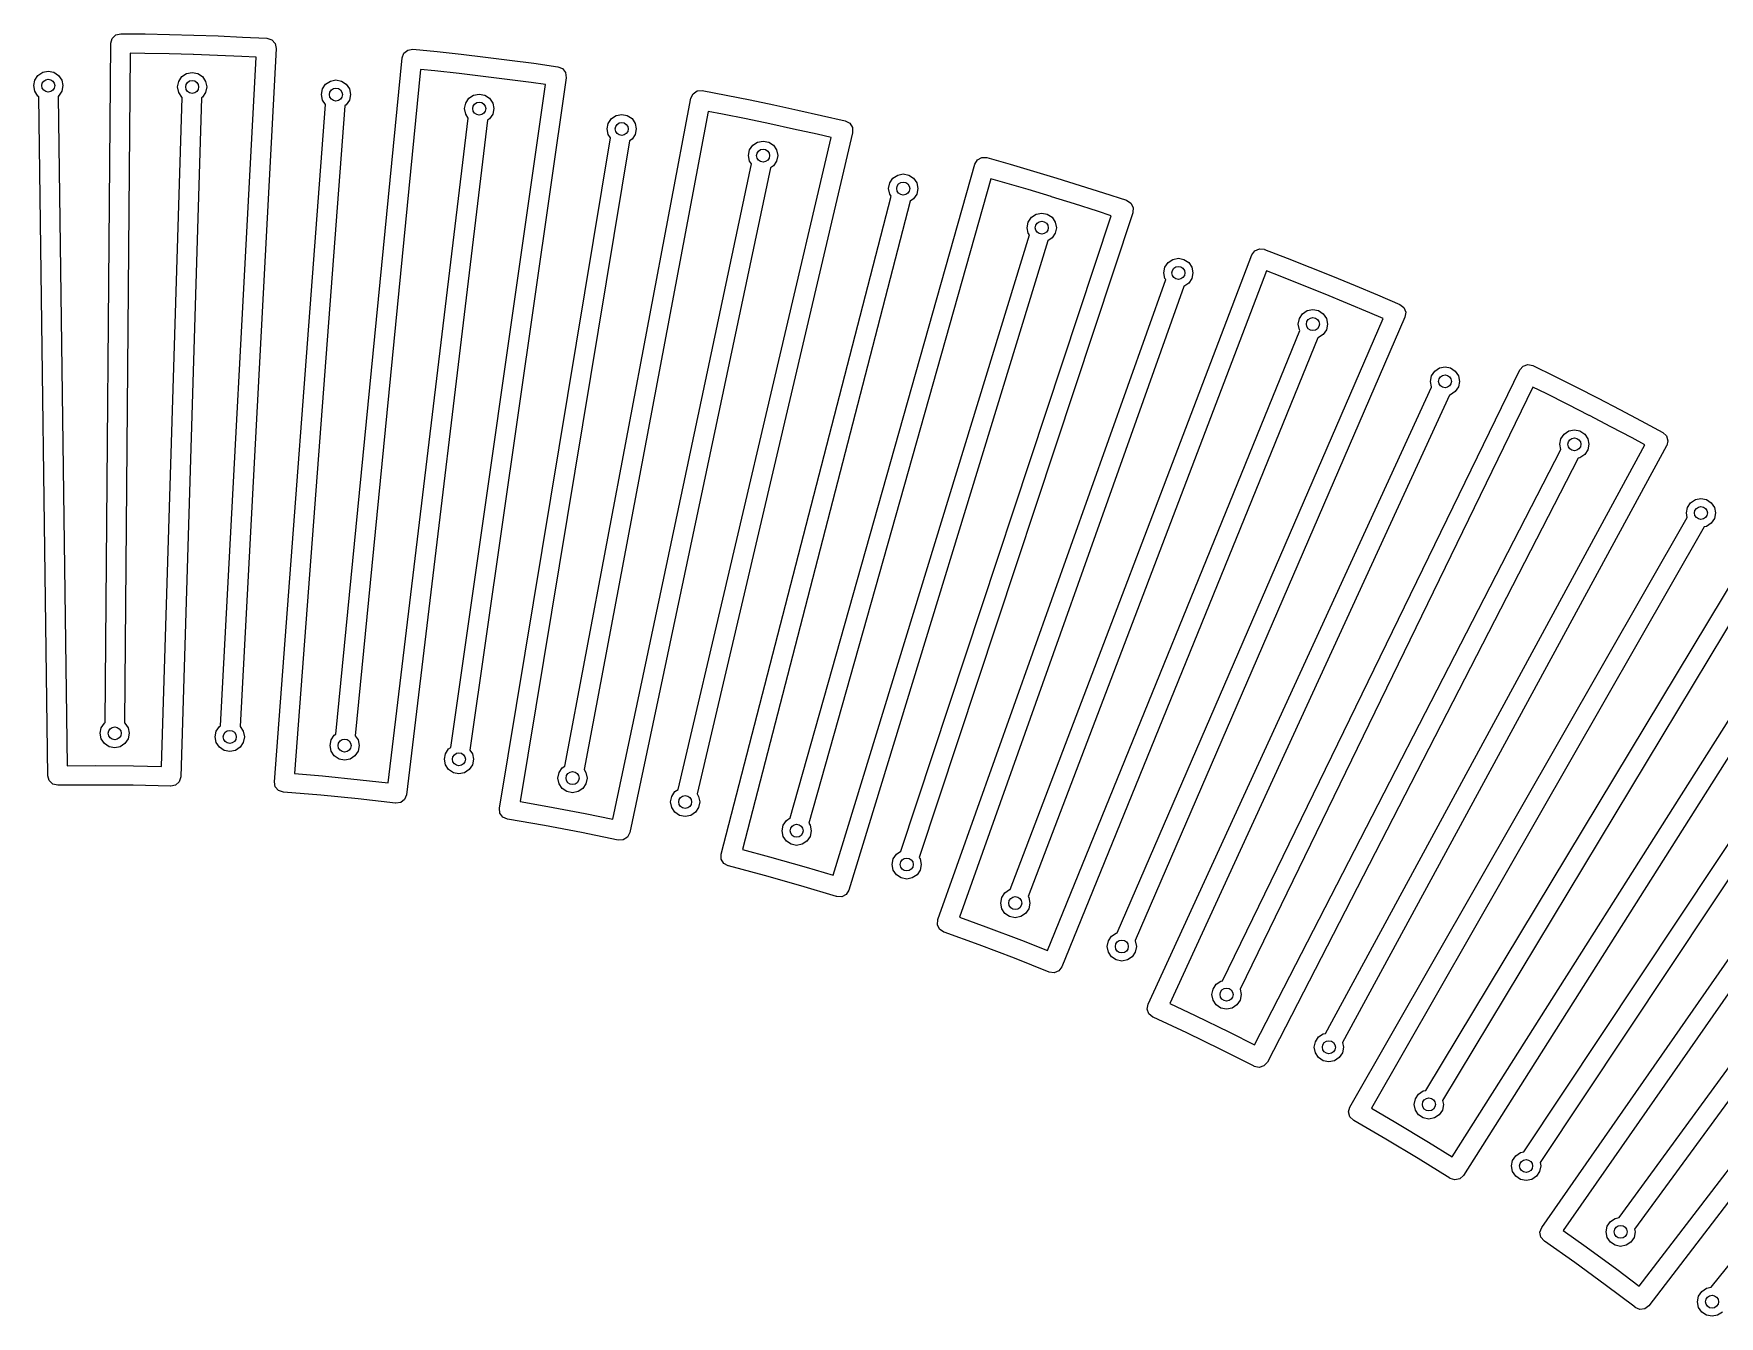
# Model space of a CAD drawing. Extents: x 97 to 314, y -170 to 213.
# Drawn here: x 162.25 to 188.27, y 193.34 to 213.14 of the extents above; entities that cross this region are included whole.
import ezdxf

# ---------------------------------------------------------------- set-up
doc = ezdxf.new("R2010")
doc.units = 0
doc.layers.add('BLACK', color=7, linetype='CONTINUOUS')

msp = doc.modelspace()

# ---------------------------------------------------------------- linework, layer by layer
at = {"layer": 'BLACK', "linetype": 'CONTINUOUS'}
for p, q in [((163.463, 213.069), (163.518, 213.124)), ((163.518, 213.124), (163.593, 213.143)), ((163.593, 213.143), (163.593, 213.143)), ((163.593, 213.143), (163.594, 213.143)), ((163.594, 213.143), (163.97, 213.139)), ((163.97, 213.139), (164.346, 213.131)), ((164.346, 213.131), (164.722, 213.121)), ((164.722, 213.121), (165.098, 213.108)), ((164.722, 213.121), (164.722, 213.121)), ((164.722, 213.121), (164.722, 213.121)), ((164.722, 213.121), (164.722, 213.121)), ((165.098, 213.108), (165.474, 213.092)), ((165.474, 213.092), (165.849, 213.074)), ((163.351, 202.51), (163.442, 212.995)), ((163.442, 212.995), (163.463, 213.069)), ((163.741, 212.842), (163.651, 202.508)), ((163.965, 212.839), (163.741, 212.842)), ((164.339, 212.832), (163.965, 212.839)), ((164.711, 212.821), (164.339, 212.832)), ((164.713, 212.821), (164.711, 212.821)), ((164.714, 212.821), (164.713, 212.821)), ((164.713, 212.821), (164.713, 212.821)), ((165.087, 212.809), (164.714, 212.821)), ((165.991, 212.913), (165.435, 202.448)), ((165.849, 213.074), (165.849, 213.074)), ((165.849, 213.074), (165.849, 213.074)), ((165.849, 213.074), (165.85, 213.074)), ((165.85, 213.074), (165.85, 213.074)), ((165.85, 213.074), (165.923, 213.05)), ((165.923, 213.05), (165.975, 212.992)), ((165.975, 212.992), (165.991, 212.916)), ((165.991, 212.916), (165.991, 212.913)), ((167.936, 212.769), (167.964, 212.842)), ((167.964, 212.842), (168.023, 212.891)), ((168.023, 212.891), (168.1, 212.904)), ((168.1, 212.904), (168.1, 212.904)), ((168.1, 212.904), (168.1, 212.904)), ((168.1, 212.904), (168.1, 212.904)), ((168.1, 212.904), (168.475, 212.866)), ((168.475, 212.866), (168.849, 212.825)), ((168.849, 212.825), (169.222, 212.781)), ((162.389, 212.548), (162.475, 212.566)), ((162.475, 212.566), (162.561, 212.548)), ((165.46, 212.793), (165.087, 212.809)), ((165.135, 202.46), (165.683, 212.782)), ((165.683, 212.782), (165.46, 212.793)), ((166.915, 202.331), (167.936, 212.769)), ((168.22, 212.59), (167.214, 202.305)), ((168.443, 212.568), (168.22, 212.59)), ((168.815, 212.527), (168.443, 212.568)), ((169.222, 212.781), (169.596, 212.735)), ((169.222, 212.781), (169.222, 212.781)), ((169.222, 212.781), (169.222, 212.781)), ((169.222, 212.781), (169.222, 212.781)), ((169.596, 212.735), (169.969, 212.686)), ((169.969, 212.686), (170.341, 212.634)), ((170.341, 212.634), (170.341, 212.634)), ((170.341, 212.634), (170.341, 212.634)), ((170.341, 212.634), (170.341, 212.634)), ((170.341, 212.634), (170.413, 212.604)), ((170.413, 212.604), (170.459, 212.542)), ((162.25, 212.341), (162.267, 212.427)), ((162.267, 212.254), (162.25, 212.341)), ((162.267, 212.427), (162.316, 212.5)), ((162.316, 212.5), (162.389, 212.548)), ((162.561, 212.548), (162.634, 212.5)), ((162.634, 212.5), (162.683, 212.427)), ((162.683, 212.427), (162.7, 212.341)), ((162.7, 212.341), (162.683, 212.254)), ((164.471, 212.321), (164.488, 212.407)), ((164.488, 212.235), (164.471, 212.321)), ((164.488, 212.407), (164.537, 212.48)), ((164.537, 212.48), (164.61, 212.529)), ((164.61, 212.529), (164.696, 212.546)), ((164.696, 212.546), (164.782, 212.529)), ((164.782, 212.529), (164.855, 212.48)), ((164.855, 212.48), (164.904, 212.407)), ((164.904, 212.407), (164.921, 212.321)), ((164.921, 212.321), (164.904, 212.235)), ((166.707, 212.29), (166.756, 212.363)), ((166.756, 212.363), (166.829, 212.411)), ((166.829, 212.411), (166.915, 212.429)), ((166.915, 212.429), (167.001, 212.411)), ((167.001, 212.411), (167.074, 212.363)), ((167.074, 212.363), (167.123, 212.29)), ((168.687, 202.124), (170.15, 212.358)), ((169.185, 212.484), (168.815, 212.527)), ((170.467, 212.462), (168.984, 202.083)), ((169.186, 212.484), (169.185, 212.484)), ((169.188, 212.484), (169.186, 212.484)), ((169.186, 212.484), (169.186, 212.484)), ((169.558, 212.438), (169.188, 212.484)), ((169.928, 212.389), (169.558, 212.438)), ((170.15, 212.358), (169.928, 212.389)), ((170.459, 212.542), (170.469, 212.464)), ((170.469, 212.464), (170.467, 212.462)), ((162.316, 212.181), (162.267, 212.254)), ((162.328, 212.174), (162.316, 212.181)), ((162.47, 201.689), (162.328, 212.174)), ((162.634, 212.181), (162.628, 212.177)), ((162.628, 212.177), (162.768, 201.842)), ((162.683, 212.254), (162.634, 212.181)), ((164.223, 201.83), (164.542, 212.159)), ((164.537, 212.162), (164.488, 212.235)), ((164.842, 212.153), (164.519, 201.672)), ((164.542, 212.159), (164.537, 212.162)), ((164.855, 212.162), (164.842, 212.153)), ((164.904, 212.235), (164.855, 212.162)), ((165.965, 201.595), (166.753, 212.049)), ((166.69, 212.204), (166.707, 212.29)), ((166.707, 212.117), (166.69, 212.204)), ((166.753, 212.049), (166.707, 212.117)), ((167.074, 212.044), (167.053, 212.03)), ((167.123, 212.117), (167.074, 212.044)), ((167.123, 212.29), (167.14, 212.204)), ((167.14, 212.204), (167.123, 212.117)), ((168.901, 211.987), (168.918, 212.073)), ((168.918, 212.073), (168.967, 212.146)), ((168.967, 212.146), (169.04, 212.195)), ((169.04, 212.195), (169.126, 212.212)), ((169.126, 212.212), (169.212, 212.195)), ((169.212, 212.195), (169.285, 212.146)), ((169.285, 212.146), (169.334, 212.073)), ((169.334, 212.073), (169.351, 211.987)), ((170.449, 201.839), (172.393, 212.146)), ((172.393, 212.146), (172.426, 212.216)), ((172.426, 212.216), (172.49, 212.26)), ((172.49, 212.26), (172.568, 212.265)), ((172.568, 212.265), (172.568, 212.265)), ((172.568, 212.265), (172.568, 212.265)), ((172.568, 212.265), (172.568, 212.265)), ((172.568, 212.265), (172.937, 212.194)), ((172.937, 212.194), (173.306, 212.12)), ((173.306, 212.12), (173.675, 212.044)), ((173.675, 212.044), (173.675, 212.044)), ((173.675, 212.044), (173.675, 212.044)), ((173.675, 212.044), (174.043, 211.965)), ((167.053, 212.03), (166.275, 201.721)), ((167.723, 201.579), (168.958, 211.841)), ((169.256, 211.809), (168.004, 201.396)), ((168.918, 211.901), (168.901, 211.987)), ((168.958, 211.841), (168.918, 211.901)), ((169.285, 211.828), (169.256, 211.809)), ((169.334, 211.901), (169.285, 211.828)), ((169.351, 211.987), (169.334, 211.901)), ((172.66, 211.943), (170.744, 201.784)), ((171.118, 211.759), (171.166, 211.832)), ((171.166, 211.832), (171.239, 211.881)), ((171.239, 211.881), (171.326, 211.898)), ((171.326, 211.898), (171.412, 211.881)), ((171.412, 211.881), (171.485, 211.832)), ((171.485, 211.832), (171.533, 211.759)), ((172.88, 211.9), (172.66, 211.943)), ((173.247, 211.827), (172.88, 211.9)), ((173.611, 211.751), (173.247, 211.827)), ((174.043, 211.965), (174.41, 211.883)), ((174.41, 211.883), (174.776, 211.798)), ((174.776, 211.798), (174.776, 211.798)), ((174.776, 211.798), (174.776, 211.798)), ((174.776, 211.798), (174.776, 211.798)), ((174.776, 211.798), (174.776, 211.798)), ((174.776, 211.798), (174.845, 211.761)), ((169.437, 201.191), (171.151, 211.537)), ((171.101, 211.673), (171.118, 211.759)), ((171.118, 211.587), (171.101, 211.673)), ((171.151, 211.537), (171.118, 211.587)), ((171.533, 211.587), (171.485, 211.514)), ((171.533, 211.759), (171.551, 211.673)), ((171.551, 211.673), (171.533, 211.587)), ((172.196, 201.477), (174.561, 211.54)), ((174.887, 211.615), (172.488, 201.408)), ((173.613, 211.75), (173.611, 211.751)), ((173.614, 211.75), (173.613, 211.75)), ((173.978, 211.672), (173.614, 211.75)), ((174.343, 211.59), (173.978, 211.672)), ((174.561, 211.54), (174.343, 211.59)), ((174.845, 211.761), (174.886, 211.695)), ((174.886, 211.695), (174.888, 211.618)), ((174.888, 211.618), (174.887, 211.615)), ((171.447, 211.489), (169.757, 201.289)), ((171.485, 211.514), (171.447, 211.489)), ((173.283, 211.261), (173.3, 211.348)), ((173.3, 211.175), (173.283, 211.261)), ((173.3, 211.348), (173.349, 211.421)), ((173.349, 211.421), (173.422, 211.469)), ((173.422, 211.469), (173.508, 211.486)), ((173.508, 211.486), (173.594, 211.469)), ((173.594, 211.469), (173.667, 211.421)), ((173.667, 211.421), (173.716, 211.348)), ((173.716, 211.348), (173.733, 211.261)), ((173.733, 211.261), (173.716, 211.175)), ((171.188, 201.019), (173.329, 211.133)), ((173.622, 211.072), (171.45, 200.811)), ((173.329, 211.133), (173.3, 211.175)), ((173.667, 211.102), (173.622, 211.072)), ((173.716, 211.175), (173.667, 211.102)), ((173.926, 201.038), (176.776, 211.129)), ((176.776, 211.129), (176.816, 211.196)), ((176.816, 211.196), (176.884, 211.234)), ((176.884, 211.234), (176.961, 211.233)), ((176.961, 211.233), (176.961, 211.233)), ((176.961, 211.233), (176.961, 211.233)), ((176.961, 211.233), (177.323, 211.129)), ((177.323, 211.129), (177.684, 211.023)), ((177.684, 211.023), (178.044, 210.914)), ((177.024, 210.903), (174.214, 200.955)), ((175.446, 210.753), (175.463, 210.839)), ((175.463, 210.667), (175.446, 210.753)), ((175.463, 210.839), (175.512, 210.912)), ((175.512, 210.912), (175.585, 210.961)), ((175.585, 210.961), (175.671, 210.978)), ((175.671, 210.978), (175.757, 210.961)), ((175.757, 210.961), (175.83, 210.912)), ((175.83, 210.912), (175.879, 210.839)), ((175.879, 210.839), (175.896, 210.753)), ((175.896, 210.753), (175.879, 210.667)), ((177.24, 210.841), (177.024, 210.903)), ((177.598, 210.736), (177.24, 210.841)), ((177.955, 210.628), (177.598, 210.736)), ((178.044, 210.914), (178.403, 210.802)), ((178.403, 210.802), (178.762, 210.688)), ((172.86, 200.48), (175.486, 210.634)), ((175.776, 210.557), (173.188, 200.549)), ((175.486, 210.634), (175.463, 210.667)), ((175.83, 210.594), (175.776, 210.557)), ((175.879, 210.667), (175.83, 210.594)), ((177.956, 210.627), (177.955, 210.628)), ((177.958, 210.627), (177.956, 210.627)), ((178.313, 210.517), (177.958, 210.627)), ((178.67, 210.403), (178.313, 210.517)), ((178.762, 210.688), (179.119, 210.571)), ((179.119, 210.571), (179.119, 210.571)), ((179.119, 210.571), (179.119, 210.571)), ((179.119, 210.571), (179.119, 210.571)), ((179.119, 210.571), (179.119, 210.571)), ((179.119, 210.571), (179.184, 210.529)), ((179.184, 210.529), (179.219, 210.459)), ((175.635, 200.524), (178.882, 210.334)), ((179.213, 210.379), (175.918, 200.426)), ((177.584, 210.149), (177.601, 210.236)), ((177.601, 210.236), (177.65, 210.309)), ((177.65, 210.309), (177.723, 210.357)), ((177.723, 210.357), (177.809, 210.374)), ((177.809, 210.374), (177.895, 210.357)), ((177.895, 210.357), (177.968, 210.309)), ((177.968, 210.309), (178.017, 210.236)), ((178.017, 210.236), (178.034, 210.149)), ((178.882, 210.334), (178.67, 210.403)), ((179.215, 210.382), (179.213, 210.379)), ((179.219, 210.459), (179.215, 210.382)), ((174.588, 200.153), (177.618, 210.037)), ((177.601, 210.063), (177.584, 210.149)), ((177.618, 210.037), (177.601, 210.063)), ((177.968, 209.99), (177.905, 209.948)), ((178.017, 210.063), (177.968, 209.99)), ((178.034, 210.149), (178.017, 210.063)), ((177.905, 209.948), (174.831, 199.923)), ((177.319, 199.932), (181.052, 209.728)), ((181.052, 209.728), (181.098, 209.791)), ((181.098, 209.791), (181.168, 209.822)), ((181.168, 209.822), (181.246, 209.815)), ((181.246, 209.815), (181.246, 209.814)), ((181.246, 209.814), (181.246, 209.814)), ((181.246, 209.814), (181.246, 209.814)), ((181.246, 209.814), (181.597, 209.679)), ((181.279, 209.481), (177.598, 199.823)), ((179.693, 209.451), (179.71, 209.537)), ((179.71, 209.365), (179.693, 209.451)), ((179.71, 209.537), (179.759, 209.61)), ((179.759, 209.61), (179.832, 209.659)), ((179.832, 209.659), (179.918, 209.676)), ((179.918, 209.676), (180.004, 209.659)), ((180.004, 209.659), (180.077, 209.61)), ((180.077, 209.61), (180.126, 209.537)), ((180.126, 209.537), (180.143, 209.451)), ((180.143, 209.451), (180.126, 209.365)), ((181.488, 209.4), (181.279, 209.481)), ((181.597, 209.679), (181.947, 209.541)), ((181.947, 209.541), (182.296, 209.401)), ((176.206, 199.468), (179.722, 209.347)), ((180.003, 209.243), (176.539, 199.508)), ((179.722, 209.347), (179.71, 209.365)), ((180.004, 209.243), (180.003, 209.243)), ((180.077, 209.292), (180.004, 209.243)), ((180.126, 209.365), (180.077, 209.292)), ((181.836, 209.263), (181.488, 209.4)), ((182.182, 209.124), (181.836, 209.263)), ((182.296, 209.401), (182.296, 209.401)), ((182.296, 209.401), (182.296, 209.401)), ((182.296, 209.401), (182.644, 209.258)), ((182.644, 209.258), (182.991, 209.112)), ((182.183, 209.123), (182.182, 209.124)), ((182.184, 209.123), (182.183, 209.123)), ((182.529, 208.981), (182.184, 209.123)), ((182.874, 208.836), (182.529, 208.981)), ((182.991, 209.112), (183.336, 208.964)), ((183.336, 208.964), (183.336, 208.964)), ((183.336, 208.964), (183.336, 208.964)), ((183.336, 208.964), (183.337, 208.964)), ((183.337, 208.964), (183.398, 208.916)), ((183.398, 208.916), (183.426, 208.844)), ((178.973, 199.264), (183.079, 208.748)), ((183.413, 208.765), (179.249, 199.146)), ((181.769, 208.66), (181.786, 208.746)), ((181.786, 208.574), (181.769, 208.66)), ((181.786, 208.746), (181.835, 208.819)), ((181.835, 208.819), (181.908, 208.868)), ((181.908, 208.868), (181.994, 208.885)), ((181.994, 208.885), (182.08, 208.868)), ((182.08, 208.868), (182.153, 208.819)), ((182.153, 208.819), (182.202, 208.746)), ((182.202, 208.746), (182.219, 208.66)), ((182.219, 208.66), (182.202, 208.574)), ((183.079, 208.748), (182.874, 208.836)), ((183.415, 208.767), (183.413, 208.765)), ((183.426, 208.844), (183.415, 208.767)), ((177.899, 198.989), (181.793, 208.563)), ((182.071, 208.451), (178.121, 198.738)), ((181.793, 208.563), (181.786, 208.574)), ((182.08, 208.452), (182.071, 208.451)), ((182.153, 208.501), (182.08, 208.452)), ((182.202, 208.574), (182.153, 208.501)), ((180.597, 198.523), (185.187, 207.952)), ((183.825, 207.864), (183.874, 207.936)), ((183.874, 207.936), (183.947, 207.985)), ((183.947, 207.985), (184.033, 208.002)), ((184.033, 208.002), (184.119, 207.985)), ((184.119, 207.985), (184.192, 207.936)), ((184.192, 207.936), (184.241, 207.864)), ((185.187, 207.952), (185.238, 208.011)), ((185.238, 208.011), (185.311, 208.036)), ((185.311, 208.036), (185.387, 208.022)), ((185.387, 208.022), (185.387, 208.021)), ((185.387, 208.021), (185.388, 208.021)), ((185.388, 208.021), (185.388, 208.021)), ((185.388, 208.021), (185.725, 207.856)), ((179.449, 198.163), (183.827, 207.688)), ((185.391, 207.686), (180.869, 198.396)), ((183.808, 207.777), (183.825, 207.864)), ((183.825, 207.691), (183.808, 207.777)), ((183.827, 207.688), (183.825, 207.691)), ((184.192, 207.618), (184.119, 207.57)), ((184.241, 207.691), (184.192, 207.618)), ((184.241, 207.864), (184.258, 207.777)), ((184.258, 207.777), (184.241, 207.691)), ((185.592, 207.587), (185.391, 207.686)), ((185.725, 207.856), (186.062, 207.687)), ((186.062, 207.687), (186.397, 207.516)), ((184.101, 207.566), (179.784, 198.173)), ((184.119, 207.57), (184.101, 207.566)), ((185.927, 207.42), (185.592, 207.587)), ((186.259, 207.25), (185.927, 207.42)), ((186.397, 207.516), (186.397, 207.516)), ((186.397, 207.516), (186.731, 207.343)), ((186.26, 207.25), (186.259, 207.25)), ((186.261, 207.249), (186.26, 207.25)), ((186.592, 207.077), (186.261, 207.249)), ((186.731, 207.343), (187.063, 207.167)), ((187.063, 207.167), (187.394, 206.989)), ((185.805, 206.805), (185.822, 206.891)), ((185.822, 206.891), (185.871, 206.964)), ((185.871, 206.964), (185.944, 207.013)), ((185.944, 207.013), (186.03, 207.03)), ((186.03, 207.03), (186.116, 207.013)), ((186.116, 207.013), (186.189, 206.964)), ((186.189, 206.964), (186.238, 206.891)), ((186.238, 206.891), (186.255, 206.805)), ((186.922, 206.903), (186.592, 207.077)), ((187.119, 206.797), (186.922, 206.903)), ((187.394, 206.989), (187.394, 206.989)), ((187.394, 206.989), (187.394, 206.989)), ((187.394, 206.989), (187.395, 206.989)), ((187.395, 206.989), (187.395, 206.989)), ((187.395, 206.989), (187.451, 206.935)), ((187.451, 206.935), (187.473, 206.861)), ((187.473, 206.861), (187.455, 206.785)), ((181.093, 197.536), (185.821, 206.725)), ((186.09, 206.592), (181.291, 197.266)), ((182.186, 197.712), (187.119, 206.797)), ((187.453, 206.783), (182.451, 197.571)), ((185.821, 206.725), (185.805, 206.805)), ((186.116, 206.597), (186.09, 206.592)), ((186.189, 206.646), (186.116, 206.597)), ((186.238, 206.719), (186.189, 206.646)), ((186.255, 206.805), (186.238, 206.719)), ((187.455, 206.785), (187.453, 206.783)), ((183.739, 196.831), (189.148, 205.817)), ((187.758, 205.745), (187.775, 205.831)), ((187.775, 205.831), (187.824, 205.904)), ((187.824, 205.904), (187.897, 205.953)), ((187.897, 205.953), (187.983, 205.97)), ((187.983, 205.97), (188.069, 205.953)), ((188.069, 205.953), (188.142, 205.904)), ((188.142, 205.904), (188.191, 205.831)), ((188.191, 205.831), (188.208, 205.745)), ((182.564, 196.575), (187.771, 205.677)), ((189.327, 205.534), (183.996, 196.677)), ((187.771, 205.677), (187.758, 205.745)), ((188.069, 205.537), (188.032, 205.53)), ((188.142, 205.586), (188.069, 205.537)), ((188.191, 205.659), (188.142, 205.586)), ((188.208, 205.745), (188.191, 205.659)), ((188.032, 205.53), (182.898, 196.556)), ((184.145, 195.805), (189.672, 204.541)), ((185.25, 195.883), (190.97, 204.495)), ((189.927, 204.383), (184.319, 195.519)), ((191.301, 204.451), (185.5, 195.717)), ((185.526, 194.718), (191.521, 203.323)), ((186.719, 194.869), (192.903, 203.338)), ((191.767, 203.151), (185.857, 194.668)), ((193.057, 203.04), (186.96, 194.691)), ((163.275, 202.344), (163.292, 202.43)), ((163.292, 202.43), (163.341, 202.503)), ((163.341, 202.503), (163.351, 202.51)), ((163.651, 202.508), (163.659, 202.503)), ((163.659, 202.503), (163.708, 202.43)), ((163.708, 202.43), (163.725, 202.344)), ((165.068, 202.375), (165.117, 202.448)), ((165.117, 202.448), (165.135, 202.46)), ((165.435, 202.448), (165.435, 202.448)), ((165.435, 202.448), (165.484, 202.375)), ((163.292, 202.258), (163.275, 202.344)), ((163.341, 202.185), (163.292, 202.258)), ((163.414, 202.136), (163.341, 202.185)), ((163.659, 202.185), (163.586, 202.136)), ((163.708, 202.258), (163.659, 202.185)), ((163.725, 202.344), (163.708, 202.258)), ((165.051, 202.289), (165.068, 202.375)), ((165.068, 202.203), (165.051, 202.289)), ((165.117, 202.13), (165.068, 202.203)), ((165.484, 202.203), (165.435, 202.13)), ((165.484, 202.375), (165.501, 202.289)), ((165.501, 202.289), (165.484, 202.203)), ((166.824, 202.155), (166.841, 202.241)), ((166.841, 202.069), (166.824, 202.155)), ((166.841, 202.241), (166.89, 202.314)), ((166.89, 202.314), (166.915, 202.331)), ((167.214, 202.305), (167.257, 202.241)), ((167.257, 202.241), (167.274, 202.155)), ((167.274, 202.155), (167.257, 202.069)), ((163.5, 202.119), (163.414, 202.136)), ((163.586, 202.136), (163.5, 202.119)), ((165.19, 202.081), (165.117, 202.13)), ((165.276, 202.064), (165.19, 202.081)), ((165.362, 202.081), (165.276, 202.064)), ((165.435, 202.13), (165.362, 202.081)), ((166.89, 201.996), (166.841, 202.069)), ((166.963, 201.947), (166.89, 201.996)), ((167.049, 201.93), (166.963, 201.947)), ((167.135, 201.947), (167.049, 201.93)), ((167.208, 201.996), (167.135, 201.947)), ((167.257, 202.069), (167.208, 201.996)), ((168.588, 201.943), (168.605, 202.029)), ((168.605, 201.857), (168.588, 201.943)), ((168.605, 202.029), (168.654, 202.102)), ((168.654, 202.102), (168.687, 202.124)), ((168.984, 202.083), (169.021, 202.029)), ((169.021, 202.029), (169.038, 201.943)), ((169.038, 201.943), (169.021, 201.857)), ((187.032, 193.81), (193.313, 202.022)), ((162.491, 201.615), (162.47, 201.689)), ((162.768, 201.842), (163.203, 201.845)), ((163.203, 201.845), (163.788, 201.84)), ((163.788, 201.84), (164.223, 201.83)), ((164.519, 201.672), (164.496, 201.597)), ((166.275, 201.721), (166.709, 201.685)), ((166.709, 201.685), (167.291, 201.628)), ((167.291, 201.628), (167.723, 201.579)), ((168.654, 201.784), (168.605, 201.857)), ((168.727, 201.735), (168.654, 201.784)), ((168.813, 201.718), (168.727, 201.735)), ((168.899, 201.735), (168.813, 201.718)), ((168.972, 201.784), (168.899, 201.735)), ((169.021, 201.857), (168.972, 201.784)), ((170.342, 201.652), (170.359, 201.739)), ((170.359, 201.566), (170.342, 201.652)), ((170.359, 201.739), (170.407, 201.812)), ((170.407, 201.812), (170.449, 201.839)), ((170.744, 201.784), (170.774, 201.739)), ((170.774, 201.739), (170.792, 201.652)), ((170.792, 201.652), (170.774, 201.566)), ((193.552, 201.84), (187.18, 193.509)), ((188.141, 193.792), (194.601, 201.859)), ((162.547, 201.561), (162.491, 201.615)), ((162.622, 201.542), (162.547, 201.561)), ((162.626, 201.543), (162.622, 201.542)), ((162.622, 201.542), (162.622, 201.542)), ((162.622, 201.542), (162.622, 201.542)), ((163.203, 201.546), (162.626, 201.543)), ((163.784, 201.541), (163.203, 201.546)), ((164.36, 201.528), (163.784, 201.541)), ((164.364, 201.526), (164.36, 201.528)), ((164.44, 201.544), (164.364, 201.526)), ((164.496, 201.597), (164.44, 201.544)), ((165.979, 201.519), (165.965, 201.595)), ((166.03, 201.46), (165.979, 201.519)), ((166.103, 201.434), (166.03, 201.46)), ((166.107, 201.435), (166.103, 201.434)), ((166.103, 201.434), (166.103, 201.434)), ((166.103, 201.434), (166.103, 201.434)), ((166.682, 201.387), (166.107, 201.435)), ((167.26, 201.331), (166.682, 201.387)), ((168.004, 201.396), (167.975, 201.323)), ((170.407, 201.493), (170.359, 201.566)), ((170.48, 201.445), (170.407, 201.493)), ((170.567, 201.427), (170.48, 201.445)), ((170.653, 201.445), (170.567, 201.427)), ((170.726, 201.493), (170.653, 201.445)), ((170.774, 201.566), (170.726, 201.493)), ((172.08, 201.284), (172.097, 201.371)), ((172.097, 201.371), (172.146, 201.444)), ((172.146, 201.444), (172.196, 201.477)), ((172.488, 201.408), (172.513, 201.371)), ((172.513, 201.371), (172.53, 201.284)), ((167.833, 201.266), (167.26, 201.331)), ((167.837, 201.265), (167.833, 201.266)), ((167.914, 201.276), (167.837, 201.265)), ((167.975, 201.323), (167.914, 201.276)), ((169.445, 201.113), (169.437, 201.191)), ((169.49, 201.05), (169.445, 201.113)), ((169.757, 201.289), (170.186, 201.214)), ((170.186, 201.214), (170.761, 201.106)), ((172.097, 201.198), (172.08, 201.284)), ((172.146, 201.125), (172.097, 201.198)), ((172.219, 201.077), (172.146, 201.125)), ((172.464, 201.125), (172.391, 201.077)), ((172.513, 201.198), (172.464, 201.125)), ((172.53, 201.284), (172.513, 201.198)), ((169.561, 201.018), (169.49, 201.05)), ((169.565, 201.018), (169.561, 201.018)), ((169.561, 201.018), (169.561, 201.018)), ((169.561, 201.018), (169.561, 201.018)), ((170.133, 200.92), (169.565, 201.018)), ((170.704, 200.812), (170.133, 200.92)), ((170.761, 201.106), (171.188, 201.019)), ((172.305, 201.059), (172.219, 201.077)), ((172.391, 201.077), (172.305, 201.059)), ((173.801, 200.839), (173.818, 200.926)), ((173.818, 200.926), (173.867, 200.999)), ((173.867, 200.999), (173.926, 201.038)), ((174.214, 200.955), (174.234, 200.926)), ((174.234, 200.926), (174.251, 200.839)), ((171.269, 200.697), (170.704, 200.812)), ((171.272, 200.695), (171.269, 200.697)), ((171.35, 200.699), (171.272, 200.695)), ((171.415, 200.742), (171.35, 200.699)), ((171.45, 200.811), (171.415, 200.742)), ((173.818, 200.753), (173.801, 200.839)), ((173.867, 200.68), (173.818, 200.753)), ((173.94, 200.632), (173.867, 200.68)), ((174.026, 200.614), (173.94, 200.632)), ((174.112, 200.632), (174.026, 200.614)), ((174.185, 200.68), (174.112, 200.632)), ((174.234, 200.753), (174.185, 200.68)), ((174.251, 200.839), (174.234, 200.753)), ((172.861, 200.402), (172.86, 200.48)), ((172.9, 200.335), (172.861, 200.402)), ((172.968, 200.297), (172.9, 200.335)), ((173.188, 200.549), (173.608, 200.437)), ((173.608, 200.437), (174.171, 200.278)), ((175.5, 200.319), (175.517, 200.405)), ((175.517, 200.405), (175.566, 200.478)), ((175.566, 200.478), (175.635, 200.524)), ((175.918, 200.426), (175.933, 200.405)), ((175.933, 200.405), (175.95, 200.319)), ((172.972, 200.297), (172.968, 200.297)), ((172.968, 200.297), (172.968, 200.297)), ((172.968, 200.297), (172.968, 200.297)), ((173.529, 200.148), (172.972, 200.297)), ((174.088, 199.991), (173.529, 200.148)), ((174.171, 200.278), (174.588, 200.153)), ((175.517, 200.233), (175.5, 200.319)), ((175.566, 200.16), (175.517, 200.233)), ((175.639, 200.111), (175.566, 200.16)), ((175.725, 200.094), (175.639, 200.111)), ((175.811, 200.111), (175.725, 200.094)), ((175.884, 200.16), (175.811, 200.111)), ((175.933, 200.233), (175.884, 200.16)), ((175.95, 200.319), (175.933, 200.233)), ((174.641, 199.826), (174.088, 199.991)), ((174.644, 199.823), (174.641, 199.826)), ((174.722, 199.821), (174.644, 199.823)), ((174.79, 199.857), (174.722, 199.821)), ((174.831, 199.923), (174.79, 199.857)), ((177.175, 199.723), (177.192, 199.809)), ((177.192, 199.809), (177.24, 199.882)), ((177.24, 199.882), (177.313, 199.931)), ((177.313, 199.931), (177.319, 199.932)), ((177.598, 199.823), (177.607, 199.809)), ((177.607, 199.809), (177.625, 199.723)), ((177.192, 199.637), (177.175, 199.723)), ((177.24, 199.564), (177.192, 199.637)), ((177.313, 199.515), (177.24, 199.564)), ((177.559, 199.564), (177.486, 199.515)), ((177.607, 199.637), (177.559, 199.564)), ((177.625, 199.723), (177.607, 199.637)), ((176.2, 199.39), (176.206, 199.468)), ((176.233, 199.32), (176.2, 199.39)), ((176.297, 199.276), (176.233, 199.32)), ((176.539, 199.508), (176.948, 199.359)), ((176.948, 199.359), (177.495, 199.15)), ((177.4, 199.498), (177.313, 199.515)), ((177.486, 199.515), (177.4, 199.498)), ((176.298, 199.276), (176.297, 199.276)), ((176.297, 199.276), (176.297, 199.276)), ((176.302, 199.276), (176.298, 199.276)), ((176.843, 199.078), (176.302, 199.276)), ((177.386, 198.872), (176.843, 199.078)), ((177.495, 199.15), (177.899, 198.989)), ((178.82, 199.053), (178.838, 199.139)), ((178.838, 198.967), (178.82, 199.053)), ((178.838, 199.139), (178.886, 199.212)), ((178.886, 199.212), (178.959, 199.261)), ((178.959, 199.261), (178.973, 199.264)), ((179.249, 199.146), (179.253, 199.139)), ((179.253, 199.139), (179.27, 199.053)), ((179.27, 199.053), (179.253, 198.967)), ((177.922, 198.658), (177.386, 198.872)), ((178.886, 198.894), (178.838, 198.967)), ((178.959, 198.845), (178.886, 198.894)), ((179.045, 198.828), (178.959, 198.845)), ((179.132, 198.845), (179.045, 198.828)), ((179.205, 198.894), (179.132, 198.845)), ((179.253, 198.967), (179.205, 198.894)), ((177.925, 198.656), (177.922, 198.658)), ((178.002, 198.646), (177.925, 198.656)), ((178.074, 198.676), (178.002, 198.646)), ((178.121, 198.738), (178.074, 198.676)), ((180.502, 198.47), (180.575, 198.519)), ((180.575, 198.519), (180.597, 198.523)), ((180.436, 198.311), (180.453, 198.397)), ((180.453, 198.225), (180.436, 198.311)), ((180.453, 198.397), (180.502, 198.47)), ((180.869, 198.396), (180.886, 198.311)), ((180.886, 198.311), (180.869, 198.225)), ((179.436, 198.086), (179.449, 198.163)), ((179.463, 198.014), (179.436, 198.086)), ((179.523, 197.964), (179.463, 198.014)), ((179.784, 198.173), (180.178, 197.988)), ((180.178, 197.988), (180.705, 197.732)), ((180.502, 198.152), (180.453, 198.225)), ((180.575, 198.103), (180.502, 198.152)), ((180.661, 198.086), (180.575, 198.103)), ((180.747, 198.103), (180.661, 198.086)), ((180.82, 198.152), (180.747, 198.103)), ((180.869, 198.225), (180.82, 198.152)), ((179.527, 197.963), (179.523, 197.964)), ((179.523, 197.964), (179.523, 197.964)), ((179.523, 197.964), (179.523, 197.964)), ((180.05, 197.719), (179.527, 197.963)), ((180.705, 197.732), (181.093, 197.536)), ((180.572, 197.464), (180.05, 197.719)), ((182.016, 197.498), (182.033, 197.584)), ((182.033, 197.412), (182.016, 197.498)), ((182.033, 197.584), (182.082, 197.657)), ((182.082, 197.657), (182.155, 197.706)), ((182.155, 197.706), (182.186, 197.712)), ((182.466, 197.498), (182.449, 197.412)), ((182.451, 197.571), (182.466, 197.498)), ((181.086, 197.204), (180.572, 197.464)), ((181.239, 197.209), (181.165, 197.185)), ((181.291, 197.266), (181.239, 197.209)), ((182.082, 197.339), (182.033, 197.412)), ((182.155, 197.29), (182.082, 197.339)), ((182.241, 197.273), (182.155, 197.29)), ((182.327, 197.29), (182.241, 197.273)), ((182.4, 197.339), (182.327, 197.29)), ((182.449, 197.412), (182.4, 197.339)), ((181.089, 197.202), (181.086, 197.204)), ((181.165, 197.185), (181.089, 197.202)), ((183.559, 196.615), (183.576, 196.701)), ((183.576, 196.701), (183.625, 196.774)), ((183.625, 196.774), (183.698, 196.823)), ((183.698, 196.823), (183.739, 196.831)), ((182.544, 196.5), (182.564, 196.575)), ((182.565, 196.425), (182.544, 196.5)), ((182.62, 196.371), (182.565, 196.425)), ((182.898, 196.556), (183.275, 196.337)), ((183.576, 196.529), (183.559, 196.615)), ((183.625, 196.456), (183.576, 196.529)), ((183.698, 196.407), (183.625, 196.456)), ((183.943, 196.456), (183.87, 196.407)), ((183.992, 196.529), (183.943, 196.456)), ((184.009, 196.615), (183.992, 196.529)), ((183.996, 196.677), (184.009, 196.615)), ((182.624, 196.369), (182.62, 196.371)), ((182.62, 196.371), (182.62, 196.371)), ((182.62, 196.371), (182.62, 196.371)), ((183.122, 196.079), (182.624, 196.369)), ((183.275, 196.337), (183.776, 196.035)), ((183.784, 196.39), (183.698, 196.407)), ((183.87, 196.407), (183.784, 196.39)), ((183.62, 195.78), (183.122, 196.079)), ((183.776, 196.035), (184.145, 195.805)), ((184.11, 195.475), (183.62, 195.78)), ((185.06, 195.665), (185.077, 195.751)), ((185.077, 195.579), (185.06, 195.665)), ((185.077, 195.751), (185.126, 195.824)), ((185.126, 195.824), (185.199, 195.873)), ((185.199, 195.873), (185.25, 195.883)), ((185.51, 195.665), (185.493, 195.579)), ((185.5, 195.717), (185.51, 195.665)), ((184.112, 195.472), (184.11, 195.475)), ((184.186, 195.449), (184.112, 195.472)), ((184.262, 195.466), (184.186, 195.449)), ((184.319, 195.519), (184.262, 195.466)), ((185.126, 195.506), (185.077, 195.579)), ((185.199, 195.457), (185.126, 195.506)), ((185.285, 195.44), (185.199, 195.457)), ((185.371, 195.457), (185.285, 195.44)), ((185.444, 195.506), (185.371, 195.457)), ((185.493, 195.579), (185.444, 195.506)), ((186.658, 194.857), (186.719, 194.869)), ((185.499, 194.645), (185.526, 194.718)), ((185.513, 194.568), (185.499, 194.645)), ((185.857, 194.668), (186.212, 194.417)), ((186.519, 194.649), (186.536, 194.735)), ((186.536, 194.563), (186.519, 194.649)), ((186.536, 194.735), (186.585, 194.808)), ((186.585, 194.808), (186.658, 194.857)), ((186.969, 194.649), (186.952, 194.563)), ((186.96, 194.691), (186.969, 194.649)), ((185.563, 194.509), (185.513, 194.568)), ((185.567, 194.507), (185.563, 194.509)), ((185.563, 194.509), (185.563, 194.509)), ((185.563, 194.509), (185.563, 194.509)), ((186.038, 194.174), (185.567, 194.507)), ((186.212, 194.417), (186.685, 194.072)), ((186.585, 194.49), (186.536, 194.563)), ((186.658, 194.441), (186.585, 194.49)), ((186.744, 194.424), (186.658, 194.441)), ((186.83, 194.441), (186.744, 194.424)), ((186.903, 194.49), (186.83, 194.441)), ((186.952, 194.563), (186.903, 194.49)), ((186.507, 193.832), (186.038, 194.174)), ((186.967, 193.485), (186.507, 193.832)), ((186.685, 194.072), (187.032, 193.81)), ((187.93, 193.57), (187.947, 193.656)), ((187.947, 193.483), (187.93, 193.57)), ((187.947, 193.656), (187.996, 193.729)), ((187.996, 193.729), (188.069, 193.777)), ((188.069, 193.777), (188.141, 193.792)), ((186.97, 193.481), (186.967, 193.485)), ((187.042, 193.452), (186.97, 193.481)), ((187.118, 193.462), (187.042, 193.452)), ((187.18, 193.509), (187.118, 193.462)), ((187.996, 193.41), (187.947, 193.483)), ((188.069, 193.362), (187.996, 193.41)), ((188.155, 193.345), (188.069, 193.362)), ((188.241, 193.362), (188.155, 193.345)), ((188.314, 193.41), (188.241, 193.362))]:
    msp.add_line(p, q, dxfattribs=at)
at = {"layer": 'BLACK'}
for centre in [(162.475, 212.341), (164.696, 212.321), (166.915, 212.204), (169.126, 211.987), (171.326, 211.673), (173.508, 211.261), (175.671, 210.753), (177.809, 210.149), (179.918, 209.451), (181.994, 208.66), (184.033, 207.777), (186.03, 206.805), (187.983, 205.745), (163.5, 202.344), (165.276, 202.289), (167.049, 202.155), (168.813, 201.943), (170.567, 201.652), (172.305, 201.284), (174.026, 200.839), (175.725, 200.319), (177.4, 199.723), (179.045, 199.053), (180.661, 198.311), (182.241, 197.498), (183.784, 196.615), (185.285, 195.665), (186.744, 194.649), (188.155, 193.57)]:
    msp.add_circle(centre, 0.1, dxfattribs=at)

doc.saveas('drawing.dxf')
